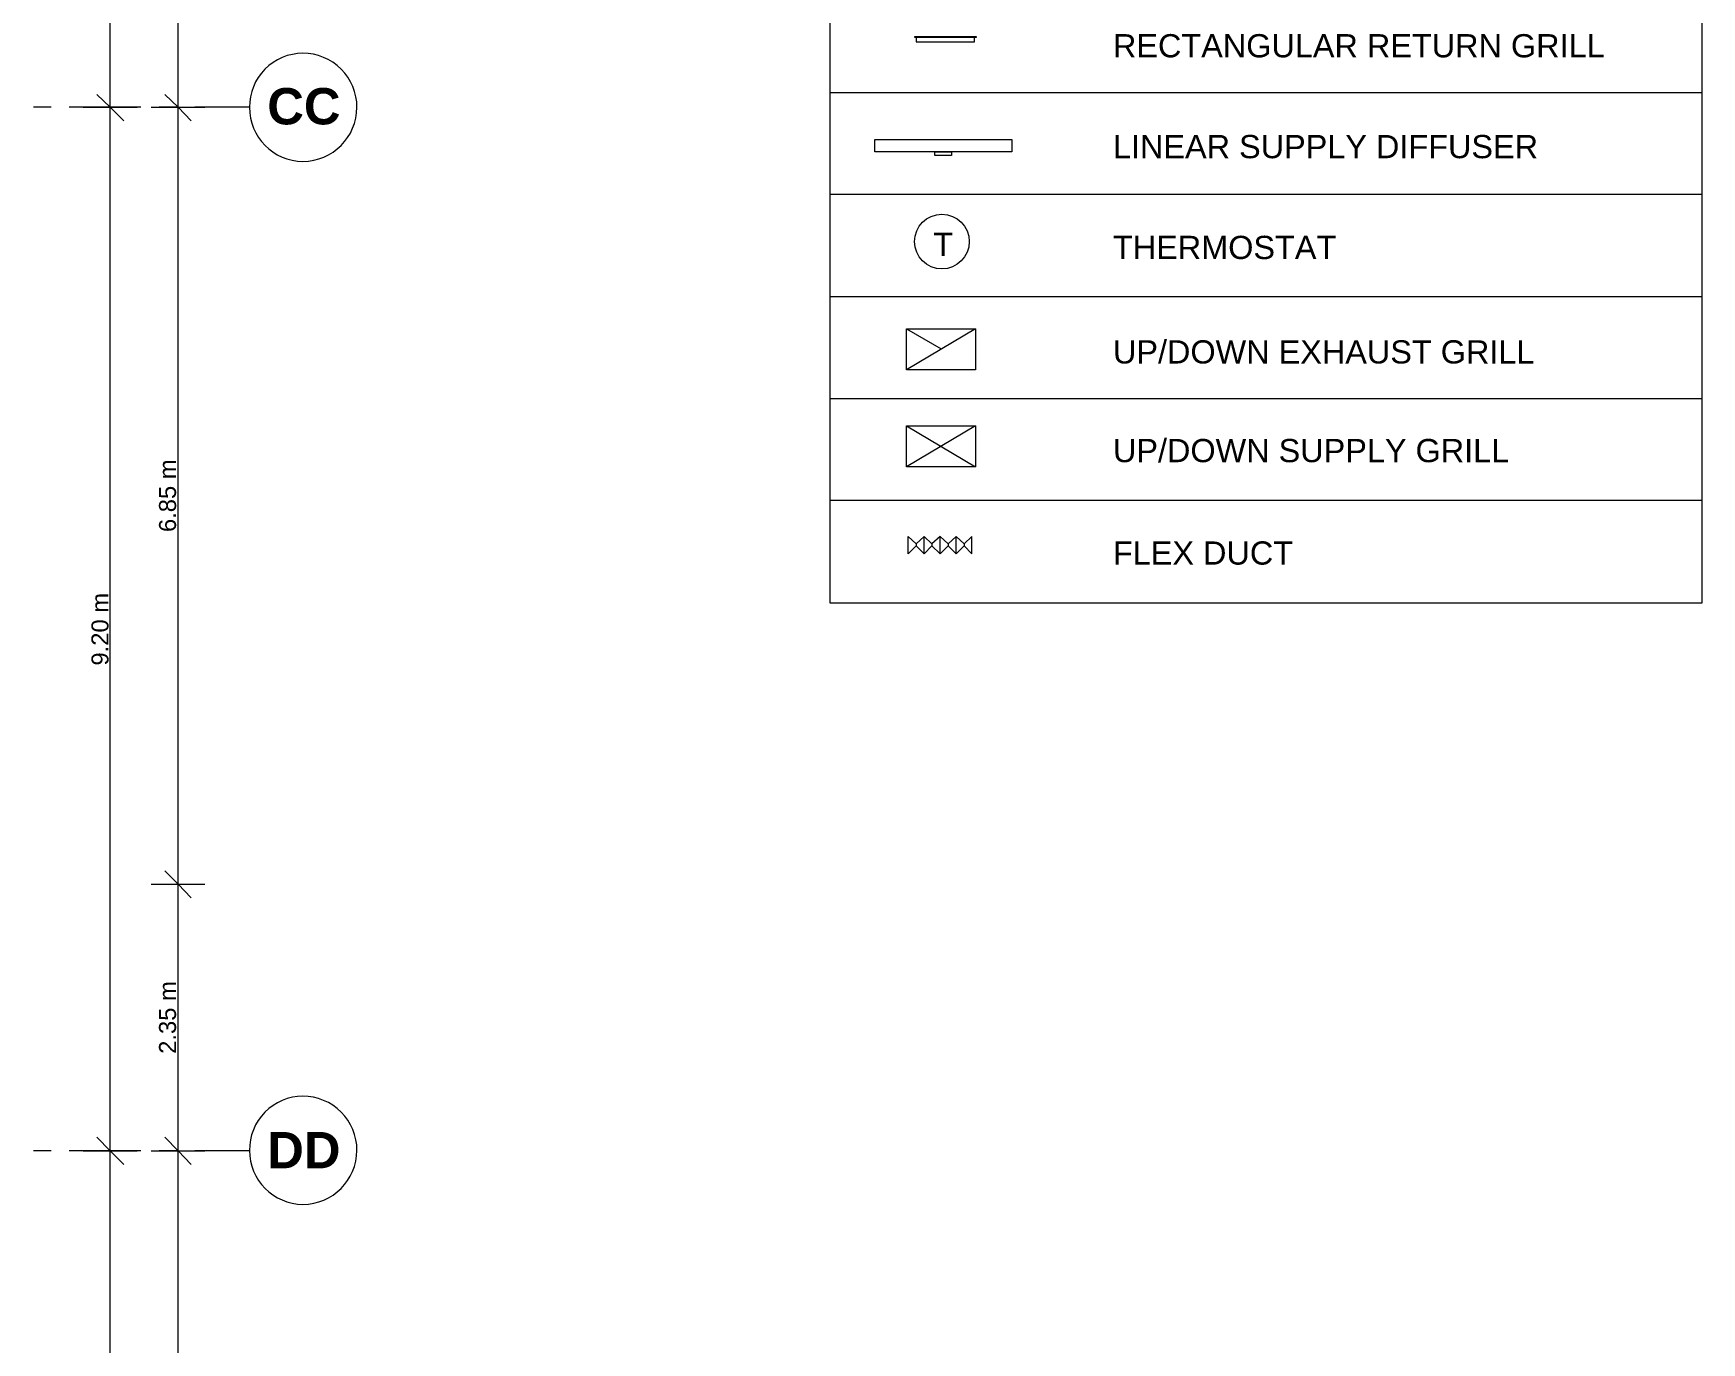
# Model space of a CAD drawing. Header units: metres. Extents: x -2 to 207, y -8 to 52.
# Drawn here: x 60.72 to 75.44, y 21.48 to 33.02 of the extents above; entities that cross this region are included whole.
import ezdxf

# ---------------------------------------------------------------- set-up
doc = ezdxf.new("R2010")
doc.units = ezdxf.units.M
doc.layers.add('HVAC - Ductos', color=5, linetype='Continuous', lineweight=0)
doc.layers.add('PDF_Text', color=7, linetype='Continuous', lineweight=0)
doc.layers.add('PDF_Geometry', color=7, linetype='Continuous', lineweight=0, true_color=0xaaaaaa)
doc.styles.add('PDF Helvetica', font='')
doc.styles.add('PDF Helvetica Bold', font='')
doc.styles.get('PDF Helvetica').set_extended_font_data('Helvetica')
doc.styles.get('PDF Helvetica Bold').set_extended_font_data('Helvetica', bold=True)

msp = doc.modelspace()

# ---------------------------------------------------------------- linework, layer by layer
at = {"lineweight": 0}
for points in [[(67.749, 28.001), (67.749, 37.897), (75.437, 37.897), (75.437, 28.001)], [(69.036, 32.986), (68.496, 32.986), (68.496, 32.995), (69.036, 32.995)], [(68.509, 32.949), (69.023, 32.949), (69.023, 32.986), (68.509, 32.986)], [(69.352, 31.978), (68.143, 31.978), (68.143, 32.088), (69.352, 32.088)], [(68.821, 31.946), (68.674, 31.946), (68.674, 31.978), (68.821, 31.978)], [(68.436, 28.587), (68.509, 28.523), (68.509, 28.505), (68.436, 28.436)], [(68.72, 28.587), (68.647, 28.523), (68.647, 28.505), (68.72, 28.436)], [(69, 28.587), (68.931, 28.523), (68.931, 28.505), (69, 28.436)]]:
    msp.add_lwpolyline(points, close=True, dxfattribs=at)
for points in [[(75.437, 32.5), (67.749, 32.5)], [(75.437, 31.602), (67.749, 31.602)], [(75.437, 30.7), (67.749, 30.7)], [(68.422, 30.42), (69.032, 30.42), (69.032, 30.058), (68.422, 30.058), (68.422, 30.42), (68.729, 30.241)], [(69.032, 30.42), (68.422, 30.058)], [(75.437, 29.802), (67.749, 29.802)], [(68.422, 29.563), (69.032, 29.563), (69.032, 29.201), (68.422, 29.201), (68.422, 29.563), (69.032, 29.201)], [(69.032, 29.563), (68.422, 29.201)], [(75.437, 28.904), (67.749, 28.904)], [(68.509, 28.505), (68.578, 28.436), (68.578, 28.587), (68.509, 28.523)], [(68.578, 28.587), (68.647, 28.523)], [(68.72, 28.587), (68.789, 28.523), (68.789, 28.505), (68.72, 28.436)], [(68.862, 28.587), (68.789, 28.523)], [(68.931, 28.505), (68.862, 28.436), (68.862, 28.587), (68.931, 28.523)], [(68.647, 28.505), (68.578, 28.436)], [(68.789, 28.505), (68.862, 28.436)]]:
    msp.add_lwpolyline(points, dxfattribs=at)
msp.add_circle((68.735, 31.188), 0.241, dxfattribs=at)
at = {"layer": 'HVAC - Ductos', "color": 252, "lineweight": 0, "true_color": 0x939598}
for points in [[(61.399, 9.138), (61.399, 10.068), (61.399, 14.026), (61.399, 23.172), (61.399, 32.372), (61.399, 40.147), (61.399, 41.567), (61.399, 42.602), (61.399, 46.401)], [(61.999, 9.138), (61.999, 17.055), (61.999, 18.274), (61.999, 23.172), (61.999, 25.522), (61.999, 32.372), (61.999, 37.892), (61.999, 41.567), (61.999, 45.411), (61.999, 46.401)], [(61.279, 32.486), (61.399, 32.372), (61.518, 32.252)], [(61.88, 32.486), (61.999, 32.372), (62.113, 32.252)], [(61.161, 32.372), (61.399, 32.372), (61.637, 32.372)], [(61.76, 32.372), (61.999, 32.372), (62.233, 32.372)], [(61.88, 25.641), (61.999, 25.522), (62.113, 25.403)], [(61.76, 25.522), (61.999, 25.522), (62.233, 25.522)], [(61.279, 23.291), (61.399, 23.172), (61.518, 23.052)], [(61.88, 23.291), (61.999, 23.172), (62.113, 23.052)], [(61.161, 23.172), (61.399, 23.172), (61.637, 23.172)], [(61.76, 23.172), (61.999, 23.172), (62.233, 23.172)]]:
    msp.add_lwpolyline(points, dxfattribs=at)
at = {"layer": 'PDF_Geometry', "lineweight": 0}
for points in [[(63.098, 32.848, 0.416713), (62.627, 32.372, 0.413123), (63.098, 31.895, 0.411326), (63.575, 32.372, 0.414909)], [(63.098, 23.653, 0.416744), (62.627, 23.176, 0.413144), (63.098, 22.7, 0.411348), (63.575, 23.176, 0.41494)]]:
    msp.add_lwpolyline(points, format="xyb", close=True, dxfattribs=at)
for points in [[(60.877, 32.372), (60.721, 32.372)], [(61.669, 32.372), (61.037, 32.372)], [(62.622, 32.372), (62.146, 32.372)], [(60.877, 23.172), (60.721, 23.172)], [(61.669, 23.172), (61.037, 23.172)], [(62.622, 23.172), (62.146, 23.172)]]:
    msp.add_lwpolyline(points, dxfattribs=at)
at = {"layer": 'PDF_Geometry', "color": 252, "lineweight": 0, "true_color": 0x939598}
for points in [[(61.99, 32.372), (61.829, 32.372)], [(61.99, 23.172), (61.829, 23.172)]]:
    msp.add_lwpolyline(points, dxfattribs=at)

# ---------------------------------------------------------------- texts
at = {"lineweight": 0, "attachment_point": 4, "style": 'PDF Helvetica'}
for s, insert, char_height in [('RECTANGULAR RETURN GRILL', (70.244, 32.913), 0.20469), ('LINEAR SUPPLY DIFFUSER', (70.244, 32.024), 0.20469), ('T', (68.658, 31.163), 0.205), ('THERMOSTAT', (70.244, 31.135), 0.2047), ('UP/DOWN EXHAUST GRILL', (70.244, 30.214), 0.20469), ('UP/DOWN SUPPLY GRILL', (70.244, 29.344), 0.20469), ('FLEX DUCT', (70.244, 28.441), 0.2047)]:
    msp.add_mtext(s, dxfattribs=dict(at, insert=insert, char_height=char_height))
at = {"layer": 'PDF_Text', "color": 253, "lineweight": 0, "true_color": 0xaaaaaa, "char_height": 0.3201, "attachment_point": 4, "style": 'PDF Helvetica Bold'}
for s, insert in [('CC', (62.784, 32.379)), ('DD', (62.784, 23.178))]:
    msp.add_mtext(s, dxfattribs=dict(at, insert=insert))
at = {"layer": 'PDF_Text', "color": 252, "lineweight": 0, "true_color": 0x939598, "char_height": 0.15, "attachment_point": 4, "rotation": 90, "style": 'PDF Helvetica'}
for s, insert in [('6.85 m', (61.905, 28.627)), ('9.20 m', (61.309, 27.45)), ('2.35 m', (61.905, 24.027))]:
    msp.add_mtext(s, dxfattribs=dict(at, insert=insert))

doc.saveas('drawing.dxf')
